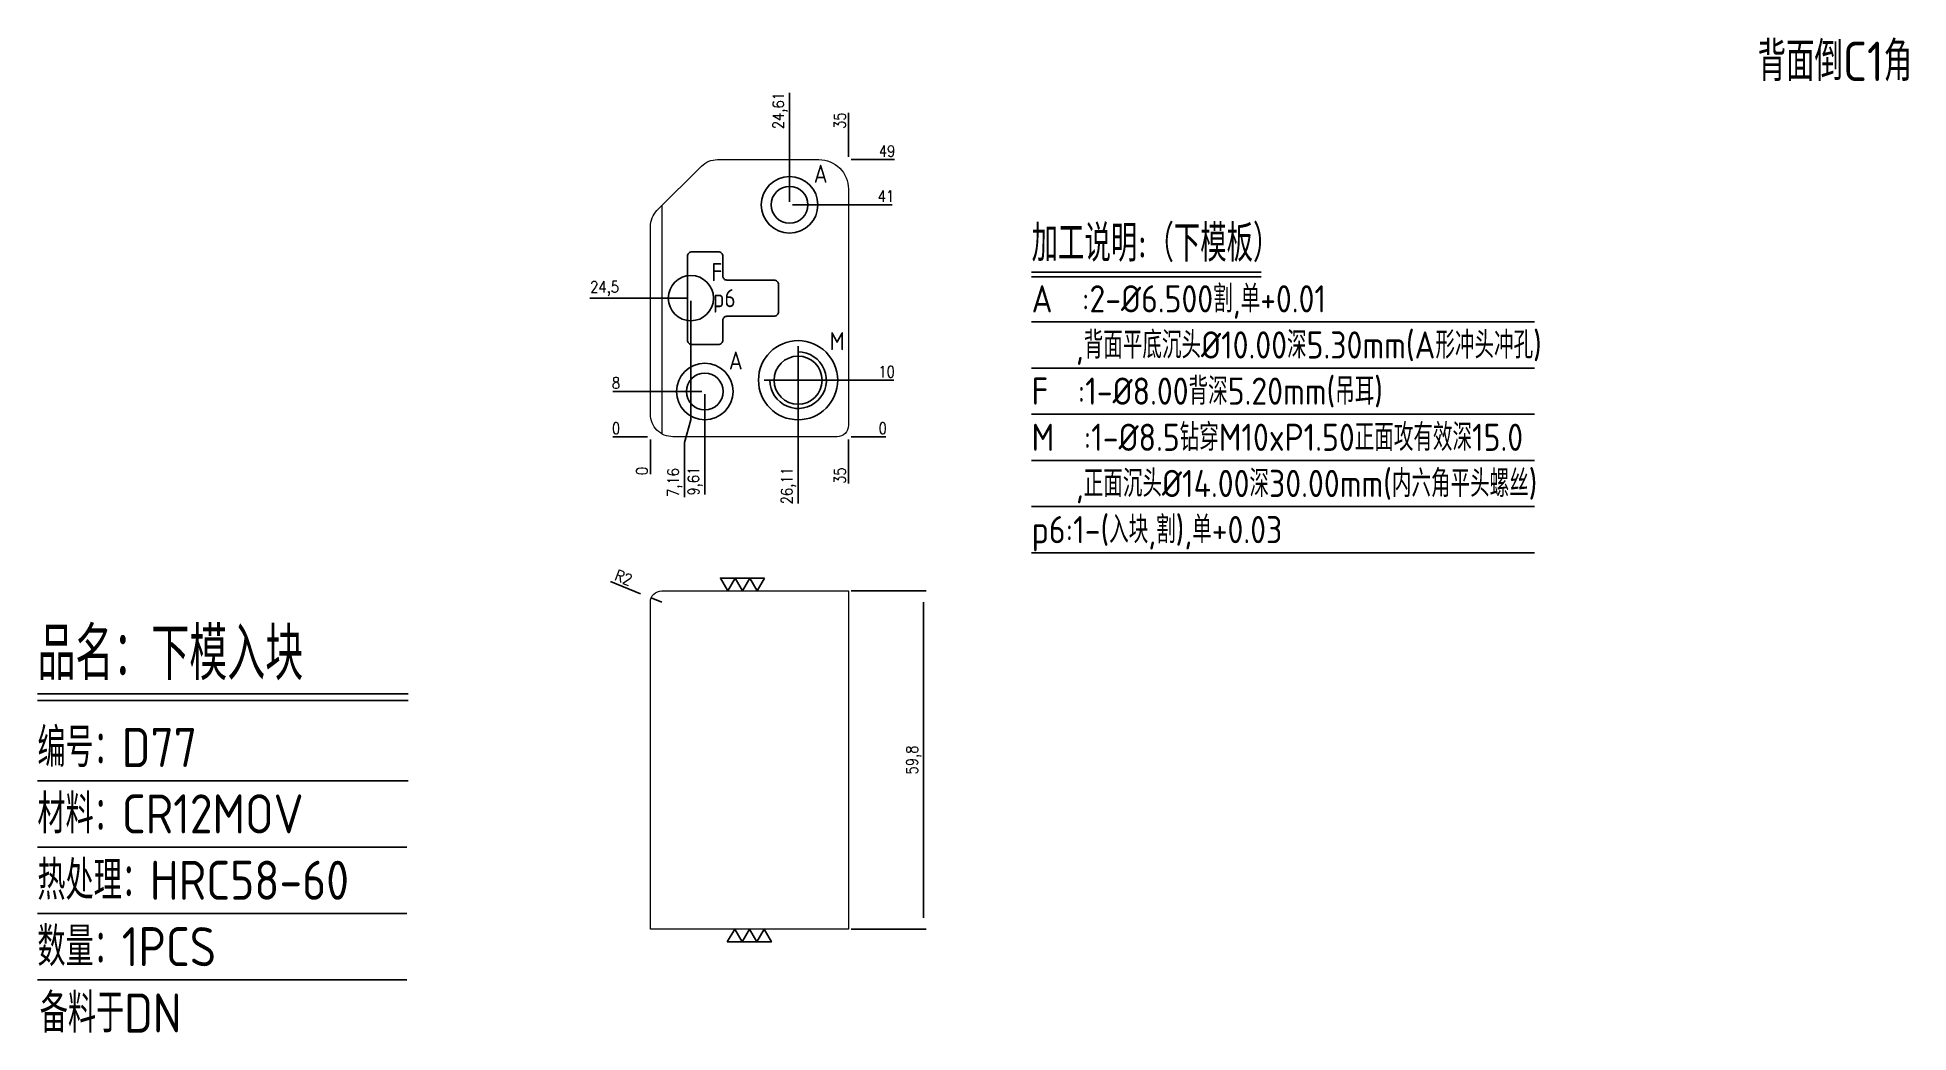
# Model space of a CAD drawing. Header units: millimetres. Extents: x 104153 to 104484, y -3025 to -2849.
import ezdxf
from ezdxf.enums import TextEntityAlignment as Align

# ---------------------------------------------------------------- set-up
doc = ezdxf.new("R2010")
doc.units = ezdxf.units.MM
for name, pattern in [('CENTER', [0]), ('DASHED', [0]), ('HIDDEN', [0])]:
    doc.linetypes.add(name, pattern=pattern)
for name, color, linetype in [('DIE_P', 2, 'Continuous'), ('DIM', 4, 'Continuous'), ('TEXT', 4, 'Continuous')]:
    doc.layers.add(name, color=color, linetype=linetype)
doc.styles.add('gbenor', font='gbenor.shx', dxfattribs={"bigfont": 'gbcbig.shx'})
doc.styles.get("Standard").update_dxf_attribs({"font": 'txt.shx', "width": 0.85, "bigfont": 'ctxt.shx'})
doc.dimstyles.new('T-2-WX', dxfattribs={"dimtxt": 2, "dimasz": 2, "dimexe": 0.5, "dimexo": 0.5, "dimgap": 0.5, "dimtad": 1, "dimtxsty": 'Standard', "dimblk": 'OPEN30', "dimcen": 0, "dimazin": 3, "dimtfac": 1, "dimtmove": 0, "dimatfit": 3, "dimldrblk": 'OPEN30', "dimlwd": -1, "dimlwe": -1})

# ---------------------------------------------------------------- blocks, each defined once
blk = doc.blocks.new('*D7579')
at = {"layer": 'Defpoints', "color": 0}
for p in [(104261.28, -2919.61), (104296.28, -2919.61), (104301.28, -2919.61)]:
    blk.add_point(p, dxfattribs=at)
at = {"layer": 'DIM', "color": 0}
blk.add_line((104296.78, -2919.61), (104302.91, -2919.61), dxfattribs=at)
at = {"layer": 'DIM', "color": 0, "insert": (104302.34, -2918.11), "char_height": 2, "attachment_point": 5}
blk.add_mtext('0', dxfattribs=at)
blk = doc.blocks.new('_Open30')
blk = doc.blocks.new('*D7580')
at = {"layer": 'Defpoints', "color": 0}
for p in [(104287.39, -2909.61), (104301.28, -2909.61), (104261.28, -2919.61)]:
    blk.add_point(p, dxfattribs=at)
at = {"layer": 'DIM', "color": 0}
for p, q in [((104287.89, -2909.61), (104293.28, -2909.61)), ((104293.28, -2909.61), (104297.28, -2909.61)), ((104297.28, -2909.61), (104304.28, -2909.61))]:
    blk.add_line(p, q, dxfattribs=at)
at = {"layer": 'DIM', "color": 0, "insert": (104303.03, -2908.11), "char_height": 2, "attachment_point": 5}
blk.add_mtext('10', dxfattribs=at)
blk = doc.blocks.new('*D7581')
at = {"layer": 'Defpoints', "color": 0}
for p in [(104285.89, -2878.61), (104301.28, -2878.61), (104261.28, -2919.61)]:
    blk.add_point(p, dxfattribs=at)
at = {"layer": 'DIM', "color": 0}
for p, q in [((104286.39, -2878.61), (104293.28, -2878.61)), ((104293.28, -2878.61), (104297.28, -2878.61)), ((104297.28, -2878.61), (104304.04, -2878.61))]:
    blk.add_line(p, q, dxfattribs=at)
at = {"layer": 'DIM', "color": 0, "insert": (104302.91, -2877.11), "char_height": 2, "attachment_point": 5}
blk.add_mtext('41', dxfattribs=at)
blk = doc.blocks.new('*D7582')
at = {"layer": 'Defpoints', "color": 0}
for p in [(104296.28, -2870.61), (104301.28, -2870.61), (104261.28, -2919.61)]:
    blk.add_point(p, dxfattribs=at)
at = {"layer": 'DIM', "color": 0}
for p, q in [((104296.78, -2870.61), (104300.28, -2870.61)), ((104300.28, -2870.61), (104297.28, -2870.61)), ((104297.28, -2870.61), (104304.45, -2870.61))]:
    blk.add_line(p, q, dxfattribs=at)
at = {"layer": 'DIM', "color": 0, "insert": (104303.11, -2869.11), "char_height": 2, "attachment_point": 5}
blk.add_mtext('49', dxfattribs=at)
blk = doc.blocks.new('*D7583')
at = {"layer": 'Defpoints', "color": 0}
for p in [(104256.28, -2919.61), (104261.28, -2919.61), (104261.28, -2919.61)]:
    blk.add_point(p, dxfattribs=at)
at = {"layer": 'DIM', "color": 0}
blk.add_line((104260.78, -2919.61), (104254.64, -2919.61), dxfattribs=at)
at = {"layer": 'DIM', "color": 0, "insert": (104255.21, -2918.11), "char_height": 2, "attachment_point": 5}
blk.add_mtext('0', dxfattribs=at)
blk = doc.blocks.new('*D7584')
at = {"layer": 'Defpoints', "color": 0}
for p in [(104256.28, -2911.61), (104270.89, -2911.61), (104261.28, -2919.61)]:
    blk.add_point(p, dxfattribs=at)
at = {"layer": 'DIM', "color": 0}
for p, q in [((104260.28, -2911.61), (104254.64, -2911.61)), ((104264.28, -2911.61), (104260.28, -2911.61)), ((104270.39, -2911.61), (104264.28, -2911.61))]:
    blk.add_line(p, q, dxfattribs=at)
at = {"layer": 'DIM', "color": 0, "insert": (104255.21, -2910.11), "char_height": 2, "attachment_point": 5}
blk.add_mtext('8', dxfattribs=at)
blk = doc.blocks.new('*D7585')
at = {"layer": 'Defpoints', "color": 0}
for p in [(104256.28, -2895.11), (104268.44, -2895.11), (104261.28, -2919.61)]:
    blk.add_point(p, dxfattribs=at)
at = {"layer": 'DIM', "color": 0}
for p, q in [((104260.28, -2895.11), (104250.59, -2895.11)), ((104264.28, -2895.11), (104260.28, -2895.11)), ((104267.94, -2895.11), (104264.28, -2895.11))]:
    blk.add_line(p, q, dxfattribs=at)
at = {"layer": 'DIM', "color": 0, "insert": (104253.18, -2893.42), "char_height": 2, "attachment_point": 5}
blk.add_mtext('24,5', dxfattribs=at)
blk = doc.blocks.new('*D7586')
at = {"layer": 'Defpoints', "color": 0}
for p in [(104261.28, -2919.61), (104296.28, -2919.61), (104296.28, -2924.61)]:
    blk.add_point(p, dxfattribs=at)
at = {"layer": 'DIM', "color": 0}
for p, q in [((104296.28, -2920.11), (104296.28, -2923.61)), ((104296.28, -2923.61), (104296.28, -2920.61)), ((104296.28, -2920.61), (104296.28, -2927.87))]:
    blk.add_line(p, q, dxfattribs=at)
at = {"layer": 'DIM', "color": 0, "insert": (104294.78, -2926.49), "char_height": 2, "attachment_point": 5, "rotation": 90}
blk.add_mtext('35', dxfattribs=at)
blk = doc.blocks.new('*D7587')
at = {"layer": 'Defpoints', "color": 0}
for p in [(104287.39, -2909.61), (104261.28, -2919.61), (104287.39, -2924.61)]:
    blk.add_point(p, dxfattribs=at)
at = {"layer": 'DIM', "color": 0}
for p, q in [((104287.39, -2910.11), (104287.39, -2916.61)), ((104287.39, -2916.61), (104287.39, -2920.61)), ((104287.39, -2920.61), (104287.39, -2931.43))]:
    blk.add_line(p, q, dxfattribs=at)
at = {"layer": 'DIM', "color": 0, "insert": (104285.69, -2928.27), "char_height": 2, "attachment_point": 5, "rotation": 90}
blk.add_mtext('26,11', dxfattribs=at)
blk = doc.blocks.new('*D7588')
at = {"layer": 'Defpoints', "color": 0}
for p in [(104270.89, -2911.61), (104261.28, -2919.61), (104270.89, -2924.61)]:
    blk.add_point(p, dxfattribs=at)
at = {"layer": 'DIM', "color": 0}
for p, q in [((104270.89, -2912.11), (104270.89, -2916.61)), ((104270.89, -2916.61), (104270.89, -2920.61)), ((104270.89, -2920.61), (104270.89, -2929.81))]:
    blk.add_line(p, q, dxfattribs=at)
at = {"layer": 'DIM', "color": 0, "insert": (104269.2, -2927.46), "char_height": 2, "attachment_point": 5, "rotation": 90}
blk.add_mtext('9,61', dxfattribs=at)
blk = doc.blocks.new('*D7589')
at = {"layer": 'Defpoints', "color": 0}
for p in [(104268.44, -2895.11), (104261.28, -2919.61), (104267.29, -2924.61)]:
    blk.add_point(p, dxfattribs=at)
at = {"layer": 'DIM', "color": 0}
for p, q in [((104268.44, -2895.61), (104268.44, -2916.61)), ((104268.44, -2916.61), (104267.29, -2920.61)), ((104267.29, -2920.61), (104267.29, -2930.29))]:
    blk.add_line(p, q, dxfattribs=at)
at = {"layer": 'DIM', "color": 0, "insert": (104265.6, -2927.7), "char_height": 2, "attachment_point": 5, "rotation": 90}
blk.add_mtext('7,16', dxfattribs=at)
blk = doc.blocks.new('*D7590')
at = {"layer": 'Defpoints', "color": 0}
for p in [(104261.28, -2919.61), (104261.28, -2919.61), (104261.28, -2924.61)]:
    blk.add_point(p, dxfattribs=at)
at = {"layer": 'DIM', "color": 0}
blk.add_line((104261.28, -2920.11), (104261.28, -2926.25), dxfattribs=at)
at = {"layer": 'DIM', "color": 0, "insert": (104259.78, -2925.68), "char_height": 2, "attachment_point": 5, "rotation": 90}
blk.add_mtext('0', dxfattribs=at)
blk = doc.blocks.new('*D7591')
at = {"layer": 'Defpoints', "color": 0}
for p in [(104296.28, -2865.61), (104296.28, -2870.61), (104261.28, -2919.61)]:
    blk.add_point(p, dxfattribs=at)
at = {"layer": 'DIM', "color": 0}
for p, q in [((104296.28, -2869.61), (104296.28, -2862.36)), ((104296.28, -2870.11), (104296.28, -2866.61)), ((104296.28, -2866.61), (104296.28, -2869.61))]:
    blk.add_line(p, q, dxfattribs=at)
at = {"layer": 'DIM', "color": 0, "insert": (104294.78, -2863.74), "char_height": 2, "attachment_point": 5, "rotation": 90}
blk.add_mtext('35', dxfattribs=at)
blk = doc.blocks.new('*D7592')
at = {"layer": 'Defpoints', "color": 0}
for p in [(104285.89, -2865.61), (104285.89, -2878.61), (104261.28, -2919.61)]:
    blk.add_point(p, dxfattribs=at)
at = {"layer": 'DIM', "color": 0}
for p, q in [((104285.89, -2869.61), (104285.89, -2858.8)), ((104285.89, -2873.61), (104285.89, -2869.61)), ((104285.89, -2878.11), (104285.89, -2873.61))]:
    blk.add_line(p, q, dxfattribs=at)
at = {"layer": 'DIM', "color": 0, "insert": (104284.2, -2861.96), "char_height": 2, "attachment_point": 5, "rotation": 90}
blk.add_mtext('24,61', dxfattribs=at)
blk = doc.blocks.new('*D7593')
at = {"layer": 'Defpoints', "color": 0}
for p in [(104261.42, -2948.11), (104263.28, -2948.85)]:
    blk.add_point(p, dxfattribs=at)
at = {"layer": 'DIM', "color": 0}
for p, q in [((104254.23, -2945.21), (104259.56, -2947.36)), ((104263.28, -2948.85), (104261.42, -2948.11))]:
    blk.add_line(p, q, dxfattribs=at)
at = {"layer": 'DIM', "color": 0, "insert": (104256.53, -2944.52), "char_height": 2, "attachment_point": 5, "rotation": 338.0834}
blk.add_mtext('R2', dxfattribs=at)
blk = doc.blocks.new('*D7594')
at = {"layer": 'Defpoints', "color": 0}
for p in [(104296.28, -2946.85), (104296.28, -3006.65), (104309.53, -3006.65)]:
    blk.add_point(p, dxfattribs=at)
at = {"layer": 'DIM', "color": 0}
for p, q in [((104296.78, -2946.85), (104310.03, -2946.85)), ((104309.53, -2948.85), (104309.53, -3004.65)), ((104296.78, -3006.65), (104310.03, -3006.65))]:
    blk.add_line(p, q, dxfattribs=at)
at = {"layer": 'DIM', "color": 0, "insert": (104307.84, -2976.75), "char_height": 2, "attachment_point": 5, "rotation": 90}
blk.add_mtext('59,8', dxfattribs=at)

msp = doc.modelspace()

# ---------------------------------------------------------------- linework, layer by layer
at = {"layer": 'DIE_P', "lineweight": 15}
msp.add_line((104263.275, -2878.815), (104263.275, -2919.078), dxfattribs=at)
at = {"layer": 'DIE_P', "linetype": 'Continuous', "lineweight": 15}
msp.add_lwpolyline([(104296.275, -2875.814), (104296.275, -2917.614, -0.4142136), (104294.275, -2919.614), (104265.275, -2919.614, -0.4142136), (104261.275, -2915.614), (104261.275, -2882.472, -0.1989124), (104262.447, -2879.643), (104270.305, -2871.785, -0.1989124), (104273.133, -2870.614), (104291.075, -2870.614, -0.4142136)], format="xyb", close=True, dxfattribs=at)
at = {"layer": 'DIE_P', "color": 1, "linetype": 'Continuous', "lineweight": 25}
msp.add_lwpolyline([(104283.136, -2898.314, 0.4142136), (104283.936, -2897.514), (104283.936, -2892.714, 0.4142136), (104283.136, -2891.914), (104274.786, -2891.914, -0.4142136), (104274.086, -2891.214), (104274.086, -2887.714, 0.4142136), (104273.286, -2886.914), (104268.636, -2886.914, 0.4142136), (104267.836, -2887.714), (104267.836, -2902.514, 0.4142136), (104268.636, -2903.314), (104273.286, -2903.314, 0.4142136), (104274.086, -2902.514), (104274.086, -2899.014, -0.4142136), (104274.786, -2898.314)], format="xyb", close=True, dxfattribs=at)
at = {"layer": 'DIE_P', "linetype": 'CENTER'}
for points in [[(104287.385, -2903.614), (104287.385, -2915.614)], [(104281.385, -2909.614), (104293.385, -2909.614)]]:
    msp.add_lwpolyline(points, dxfattribs=at)
at = {"layer": 'DIE_P'}
msp.add_lwpolyline([(104282.385, -2909.614, 2.4142136), (104287.385, -2904.614)], format="xyb", dxfattribs=at)
at = {"layer": 'DIE_P', "color": 2, "lineweight": 15}
msp.add_lwpolyline([(104263.275, -2946.854), (104296.275, -2946.854), (104296.275, -3006.654), (104261.275, -3006.654), (104261.275, -2948.854, -0.4142136)], format="xyb", close=True, dxfattribs=at)
at = {"layer": 'DIE_P', "linetype": 'HIDDEN'}
for centre in [(104285.886, -2878.614), (104270.886, -2911.614)]:
    msp.add_circle(centre, 5, dxfattribs=at)
at = {"layer": 'DIE_P', "color": 1}
for centre in [(104285.886, -2878.614), (104270.886, -2911.614)]:
    msp.add_circle(centre, 3.25, dxfattribs=at)
at = {"layer": 'DIE_P', "color": 52, "linetype": 'DASHED'}
msp.add_circle((104268.436, -2895.114), 4, dxfattribs=at)
at = {"layer": 'DIE_P', "linetype": 'Continuous'}
msp.add_circle((104287.385, -2909.614), 7, dxfattribs=at)
at = {"layer": 'DIE_P'}
msp.add_circle((104287.385, -2909.614), 4.25, dxfattribs=at)
at = {"layer": 'DIM', "color": 4, "linetype": 'Continuous', "lineweight": 25}
for p, q in [((104152.942, -2965.052), (104218.493, -2965.052)), ((104152.942, -2966.26), (104218.493, -2966.26)), ((104152.942, -2980.412), (104218.493, -2980.412)), ((104152.942, -2992.148), (104218.209, -2992.148)), ((104152.942, -3003.884), (104218.209, -3003.884)), ((104152.942, -3015.619), (104218.209, -3015.619))]:
    msp.add_line(p, q, dxfattribs=at)
at = {"layer": 'TEXT', "color": 3}
for p, q in [((104328.669, -2890.501), (104369.219, -2890.501)), ((104328.669, -2891.341), (104369.219, -2891.341)), ((104328.669, -2899.309), (104417.523, -2899.309)), ((104328.669, -2907.469), (104417.523, -2907.469)), ((104328.669, -2915.629), (104417.523, -2915.629)), ((104328.669, -2923.789), (104417.523, -2923.789)), ((104328.669, -2931.949), (104417.523, -2931.949)), ((104328.669, -2940.109), (104417.523, -2940.109))]:
    msp.add_line(p, q, dxfattribs=at)
at = {"layer": 'TEXT'}
for points in [[(104281.453, -2944.604), (104280.154, -2946.854), (104278.855, -2944.604), (104277.556, -2946.854), (104276.257, -2944.604), (104274.958, -2946.854), (104273.659, -2944.604), (104281.453, -2944.604)], [(104274.878, -3008.904), (104276.177, -3006.654), (104277.476, -3008.904), (104278.775, -3006.654), (104280.074, -3008.904), (104281.373, -3006.654), (104282.673, -3008.904), (104274.878, -3008.904)]]:
    msp.add_lwpolyline(points, close=True, dxfattribs=at)

# ---------------------------------------------------------------- texts
at = {"layer": 'DIM', "color": 3, "linetype": 'Continuous', "lineweight": 25, "style": 'gbenor'}
for s, height, p in [('品名：下模入块', 9.3196, (104152.942, -2962.636)), ('编号：D77', 6.9034, (104152.942, -2977.996)), ('材料：CR12MOV', 6.9034, (104152.942, -2989.732)), ('热处理：HRC58-60', 6.90343, (104152.942, -3001.467)), ('数量：1PCS', 6.9034, (104152.942, -3013.203)), ('备料于DN', 6.9034, (104153.362, -3024.939))]:
    msp.add_text(s, height=height, dxfattribs=at).set_placement(p)
at = {"layer": 'TEXT', "color": 4, "lineweight": 18, "style": 'gbenor'}
msp.add_text('背面倒C1角', height=6.9635, dxfattribs=at).set_placement((104457.001, -2856.734))
at = {"layer": 'TEXT', "color": 4, "style": 'gbenor'}
for s, p in [('A', (104291.373, -2873.127)), ('F', (104273.027, -2890.522)), ('p6', (104274.343, -2895.114)), ('M', (104294.287, -2902.712)), ('A', (104276.373, -2906.127))]:
    msp.add_text(s, height=3.2, dxfattribs=at).set_placement(p, align=Align.MIDDLE_CENTER)
for s, height, p in [('加工说明:（下模板）', 6.48, (104328.669, -2888.653)), ('   ,背面平底沉头%%c10.00深5.30mm(A形冲头冲孔)', 4.8, (104328.669, -2905.789)), ('F  :1-%%c8.00背深5.20mm(吊耳)', 4.8, (104328.669, -2913.949)), ('M  :1-%%C8.5钻穿M10xP1.50正面攻有效深15.0', 4.8, (104328.669, -2922.109)), ('   ,正面沉头%%c14.00深30.00mm(内六角平头螺丝)', 4.8, (104328.669, -2930.269))]:
    msp.add_text(s, height=height, dxfattribs=at).set_placement(p)
at = {"layer": 'TEXT', "color": 1, "style": 'gbenor'}
for s, p in [('A  :2-%%C6.500割,单+0.01', (104328.669, -2897.629)), ('p6:1-(入块,割),单+0.03', (104328.669, -2938.429))]:
    msp.add_text(s, height=4.8, dxfattribs=at).set_placement(p)

# ---------------------------------------------------------------- dimensions: what is measured, and where the dimension line sits
at = {"layer": 'DIM'}
for feature_location, offset, dtype, origin, picture, middle in [((104285.886, -2878.614), (0, 13), 1, (104261.275, -2919.614), '*D7592', (104284.196, -2861.957)), ((104296.275, -2870.614), (0, 5), 1, (104261.275, -2919.614), '*D7591', (104294.775, -2863.738)), ((104296.275, -2870.614), (5, 0), 0, (104261.275, -2919.614), '*D7582', (104303.111, -2869.114)), ((104285.886, -2878.614), (15.389, 0), 0, (104261.275, -2919.614), '*D7581', (104302.909, -2877.114)), ((104268.436, -2895.114), (-12.161, 0), 0, (104261.275, -2919.614), '*D7585', (104253.185, -2893.423)), ((104268.436, -2895.114), (-1.15, -29.5), 1, (104261.275, -2919.614), '*D7589', (104265.596, -2927.704)), ((104287.385, -2909.614), (13.89, 0), 0, (104261.275, -2919.614), '*D7580', (104303.03, -2908.114)), ((104270.886, -2911.614), (-14.611, 0), 0, (104261.275, -2919.614), '*D7584', (104255.209, -2910.114)), ((104287.385, -2909.614), (0, -15), 1, (104261.275, -2919.614), '*D7587', (104285.695, -2928.271)), ((104270.886, -2911.614), (0, -13), 1, (104261.275, -2919.614), '*D7588', (104269.196, -2927.461)), ((104261.275418329, -2919.613835636), (-5, 0), 0, (104261.275418329, -2919.613835636), '*D7583', (104255.208751662, -2918.113835636)), ((104296.275418349, -2919.613835636), (5, 0), 0, (104261.275418329, -2919.613835636), '*D7579', (104302.342085016, -2918.113835636)), ((104261.275418329, -2919.613835636), (0, -5), 1, (104261.275418329, -2919.613835636), '*D7590', (104259.775418329, -2925.680502303)), ((104296.275, -2919.614), (0, -5), 1, (104261.275, -2919.614), '*D7586', (104294.775, -2926.49))]:
    dim = msp.add_ordinate_dim(feature_location=feature_location, offset=offset, dtype=dtype, origin=origin, dimstyle='T-2-WX', dxfattribs=at)
    dim.commit()
    dim.dimension.update_dxf_attribs({"geometry": picture, "text_midpoint": middle})
dim = msp.add_radius_dim(center=(104263.275, -2948.854), mpoint=(104261.42, -2948.108), dimstyle='T-2-WX', dxfattribs=at)
dim.commit()
dim.dimension.update_dxf_attribs({"geometry": '*D7593', "text_midpoint": (104256.528, -2944.523)})
dim = msp.add_linear_dim(base=(104309.533, -3006.654), p1=(104296.275, -2946.854), p2=(104296.275, -3006.654), angle=90, dimstyle='T-2-WX', dxfattribs=at)
dim.commit()
dim.dimension.update_dxf_attribs({"geometry": '*D7594', "text_midpoint": (104307.843, -2976.754)})

doc.saveas('drawing.dxf')
